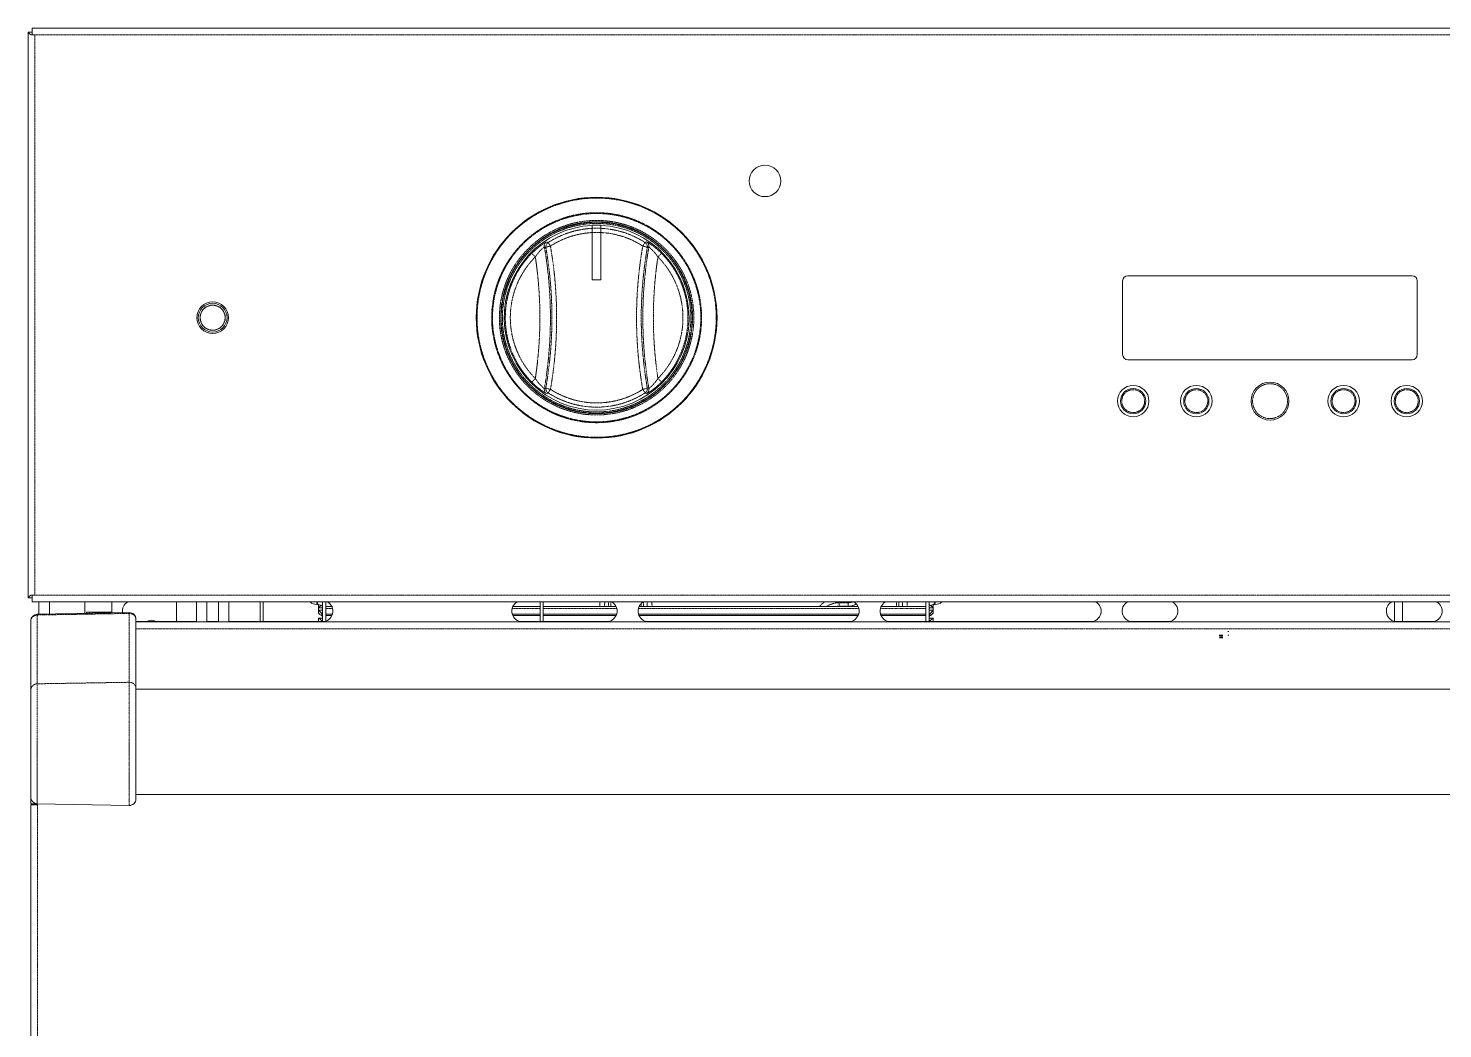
# Model space of a CAD drawing. Header units: millimetres. Extents: x 60499 to 556746, y 248297 to 497145.
# Drawn here: x 414474 to 428582, y 437358 to 447335 of the extents above; entities that cross this region are included whole.
import ezdxf

# ---------------------------------------------------------------- set-up
doc = ezdxf.new("R2010")
doc.units = ezdxf.units.MM
doc.linetypes.add('PHANTOM', pattern=[20, 10, -2, 2, -2, 2, -2])

msp = doc.modelspace()

# ---------------------------------------------------------------- linework, layer by layer
at = {"color": 7, "lineweight": 13, "ltscale": 0.03937}
for p, q in [((414474, 441654), (414474, 447296)), ((439207, 447335), (414513, 447335)), ((425442, 444868), (428277, 444868)), ((425390, 444081), (425390, 444816)), ((428329, 444816), (428329, 444081)), ((428277, 444029), (425442, 444029)), ((439207, 441614), (414513, 441614)), ((415481, 441509), (414563, 441493)), ((419609, 441568), (420337, 441568)), ((419609, 441494), (420343, 441494)), ((419609, 441479), (420337, 441479)), ((420560, 441494), (422757, 441494)), ((420566, 441568), (422751, 441568)), ((420566, 441479), (422751, 441479)), ((414498, 440736), (414498, 441422)), ((415548, 441438), (415548, 440751)), ((415548, 441416), (438224, 441416)), ((416475, 441418), (417407, 441418)), ((419402, 441418), (420242, 441418)), ((420661, 441418), (422656, 441418)), ((423075, 441418), (425070, 441418)), ((415548, 439651), (415548, 440751)), ((414498, 440736), (414498, 439667)), ((438224, 440745), (415548, 440745)), ((438224, 439695), (415548, 439695)), ((414498, 423046), (414498, 439591)), ((414563, 439601), (415481, 439585))]:
    msp.add_line(p, q, dxfattribs=at)
at = {"color": 7, "lineweight": 13, "ltscale": 0.001175}
for p, q in [((414474, 447296), (414513, 447296)), ((414474, 441654), (414513, 441654))]:
    msp.add_line(p, q, dxfattribs=at)
at = {"color": 7, "lineweight": 13, "ltscale": 0.000315358}
msp.add_line((414513, 447269), (414503, 447269), dxfattribs=at)
at = {"color": 7, "lineweight": 13, "ltscale": 0.001975}
for p, q in [((414513, 447269), (414513, 447335)), ((414513, 441614), (414513, 441681))]:
    msp.add_line(p, q, dxfattribs=at)
at = {"color": 7, "lineweight": 13, "ltscale": 0.000774984}
for p, q in [((414539, 447269), (414513, 447269)), ((414539, 441681), (414513, 441681)), ((415087, 441511), (415113, 441511))]:
    msp.add_line(p, q, dxfattribs=at)
at = {"color": 7, "linetype": 'PHANTOM', "lineweight": 13, "ltscale": 0.03937}
for p, q in [((439181, 447269), (414539, 447269)), ((414539, 441681), (414539, 447269)), ((439181, 441681), (414539, 441681)), ((415481, 441500), (414563, 441484)), ((414563, 440798), (414563, 441484)), ((415481, 441500), (415481, 440813)), ((419609, 441548), (420344, 441548)), ((420559, 441548), (422758, 441548)), ((415548, 441347), (438224, 441347)), ((414563, 440798), (415481, 440813)), ((414567, 423046), (414567, 439591))]:
    msp.add_line(p, q, dxfattribs=at)
at = {"color": 7, "lineweight": 13, "ltscale": 0.000900028}
for p, q in [((420099, 445373), (420099, 445343)), ((420186, 445373), (420186, 445343))]:
    msp.add_line(p, q, dxfattribs=at)
at = {"color": 7, "lineweight": 13, "ltscale": 0.0026}
for p, q in [((420186, 445373), (420099, 445373)), ((420186, 444825), (420099, 444825)), ((420099, 444825), (420186, 444825))]:
    msp.add_line(p, q, dxfattribs=at)
at = {"color": 7, "lineweight": 13, "ltscale": 0.001308}
for p, q in [((420099, 445299), (420099, 445343)), ((420186, 445299), (420186, 445343))]:
    msp.add_line(p, q, dxfattribs=at)
at = {"color": 7, "linetype": 'PHANTOM', "lineweight": 13, "ltscale": 0.0026}
for p, q in [((420186, 445343), (420099, 445343)), ((420186, 445299), (420099, 445299))]:
    msp.add_line(p, q, dxfattribs=at)
at = {"color": 7, "lineweight": 13, "ltscale": 0.014116}
for p, q in [((420099, 444825), (420099, 445299)), ((420186, 444825), (420186, 445299))]:
    msp.add_line(p, q, dxfattribs=at)
at = {"color": 7, "linetype": 'PHANTOM', "lineweight": 13, "ltscale": 0.000494452}
for p, q in [((419622, 445154), (419637, 445148)), ((420649, 445148), (420664, 445154)), ((419637, 443750), (419622, 443743)), ((420664, 443743), (420649, 443750))]:
    msp.add_line(p, q, dxfattribs=at)
at = {"color": 7, "linetype": 'PHANTOM', "lineweight": 13, "ltscale": 0.000505273}
for p, q in [((419643, 445205), (419659, 445198)), ((420626, 445198), (420642, 445205)), ((419659, 443699), (419643, 443692)), ((420642, 443692), (420626, 443699))]:
    msp.add_line(p, q, dxfattribs=at)
at = {"color": 7, "linetype": 'PHANTOM', "lineweight": 13, "ltscale": 0.001246}
for p, q in [((419659, 445198), (419682, 445163)), ((420626, 445198), (420604, 445163)), ((419659, 443699), (419682, 443734)), ((420626, 443699), (420604, 443734))]:
    msp.add_line(p, q, dxfattribs=at)
at = {"color": 7, "linetype": 'PHANTOM', "lineweight": 13, "ltscale": 0.001499}
for p, q in [((419496, 445090), (419531, 445055)), ((420754, 445055), (420790, 445090)), ((419531, 443842), (419496, 443807)), ((420790, 443807), (420754, 443842))]:
    msp.add_line(p, q, dxfattribs=at)
at = {"color": 7, "lineweight": 13, "ltscale": 5.64695e-06}
for p, q in [((420099, 444825), (420099, 444825)), ((420186, 444825), (420186, 444825))]:
    msp.add_line(p, q, dxfattribs=at)
at = {"color": 7, "lineweight": 13, "ltscale": 0.00109}
msp.add_line((414539, 441681), (414503, 441681), dxfattribs=at)
at = {"color": 7, "lineweight": 13, "ltscale": 0.003606}
msp.add_line((414580, 441493), (414580, 441614), dxfattribs=at)
at = {"color": 7, "lineweight": 13, "ltscale": 0.003552}
msp.add_line((414685, 441495), (414685, 441614), dxfattribs=at)
at = {"color": 7, "lineweight": 13, "ltscale": 0.003369}
msp.add_line((415037, 441501), (415037, 441614), dxfattribs=at)
at = {"color": 7, "lineweight": 13, "ltscale": 0.003228}
msp.add_line((415307, 441506), (415307, 441614), dxfattribs=at)
at = {"color": 7, "lineweight": 13, "ltscale": 0.00585}
for p, q in [((415953, 441418), (415953, 441614)), ((416788, 441418), (416788, 441614)), ((416817, 441418), (416817, 441614)), ((419579, 441614), (419579, 441418)), ((419609, 441614), (419609, 441418)), ((423428, 441418), (423428, 441614)), ((423461, 441418), (423461, 441614)), ((428182, 441418), (428182, 441614)), ((428182, 441614), (428182, 441418))]:
    msp.add_line(p, q, dxfattribs=at)
at = {"color": 7, "lineweight": 13, "ltscale": 0.005911}
for p, q in [((416151, 441416), (416151, 441614)), ((416256, 441416), (416256, 441614)), ((416370, 441416), (416370, 441614)), ((416475, 441416), (416475, 441614))]:
    msp.add_line(p, q, dxfattribs=at)
at = {"color": 7, "linetype": 'PHANTOM', "lineweight": 13, "ltscale": 0.000766244}
for p, q in [((417351, 441614), (417351, 441588)), ((417360, 441588), (417360, 441614))]:
    msp.add_line(p, q, dxfattribs=at)
at = {"color": 7, "lineweight": 13, "ltscale": 0.005849}
msp.add_line((417410, 441614), (417410, 441418), dxfattribs=at)
at = {"color": 7, "lineweight": 13, "ltscale": 0.001382}
msp.add_line((417443, 441568), (417443, 441614), dxfattribs=at)
at = {"color": 7, "lineweight": 13, "ltscale": 0.002912}
msp.add_line((417443, 441516), (417443, 441614), dxfattribs=at)
at = {"color": 7, "linetype": 'PHANTOM', "lineweight": 13, "ltscale": 0.001384}
for p, q in [((420177, 441614), (420175, 441568)), ((420222, 441568), (420224, 441614)), ((420647, 441614), (420649, 441568)), ((420696, 441568), (420694, 441614)), ((423193, 441614), (423195, 441568)), ((423242, 441568), (423240, 441614))]:
    msp.add_line(p, q, dxfattribs=at)
at = {"color": 7, "linetype": 'PHANTOM', "lineweight": 13, "ltscale": 0.001383}
for p, q in [((420260, 441614), (420260, 441568)), ((420284, 441568), (420284, 441614)), ((420610, 441568), (420610, 441614)), ((423133, 441614), (423133, 441568)), ((423156, 441568), (423156, 441614))]:
    msp.add_line(p, q, dxfattribs=at)
at = {"color": 7, "linetype": 'PHANTOM', "lineweight": 13, "ltscale": 0.00086897}
msp.add_line((420587, 441597), (420587, 441568), dxfattribs=at)
at = {"color": 7, "linetype": 'PHANTOM', "lineweight": 13, "ltscale": 0.000241437}
for p, q in [((422561, 441614), (422561, 441606)), ((422651, 441606), (422651, 441614))]:
    msp.add_line(p, q, dxfattribs=at)
at = {"color": 7, "linetype": 'PHANTOM', "lineweight": 13, "ltscale": 0.001026}
for p, q in [((422561, 441606), (422561, 441572)), ((422651, 441606), (422651, 441572))]:
    msp.add_line(p, q, dxfattribs=at)
at = {"color": 7, "linetype": 'PHANTOM', "lineweight": 13, "ltscale": 0.002657}
for p, q in [((422561, 441606), (422651, 441606)), ((422651, 441572), (422561, 441572))]:
    msp.add_line(p, q, dxfattribs=at)
at = {"color": 7, "linetype": 'PHANTOM', "lineweight": 13, "ltscale": 0.000766123}
for p, q in [((423510, 441614), (423510, 441588)), ((423520, 441588), (423520, 441614))]:
    msp.add_line(p, q, dxfattribs=at)
at = {"color": 7, "lineweight": 13, "ltscale": 0.005764}
for p, q in [((428101, 441614), (428101, 441421)), ((428101, 441421), (428101, 441614))]:
    msp.add_line(p, q, dxfattribs=at)
at = {"color": 7, "linetype": 'PHANTOM', "lineweight": 13, "ltscale": 0.000265587}
msp.add_line((414563, 441484), (414563, 441493), dxfattribs=at)
at = {"color": 7, "lineweight": 13, "ltscale": 0.000302653}
msp.add_line((415053, 441501), (415053, 441511), dxfattribs=at)
at = {"color": 7, "lineweight": 13, "ltscale": 0.000999991}
msp.add_line((415053, 441511), (415087, 441511), dxfattribs=at)
at = {"color": 7, "lineweight": 13, "ltscale": 0.000285171}
msp.add_line((415087, 441502), (415087, 441511), dxfattribs=at)
at = {"color": 7, "linetype": 'PHANTOM', "lineweight": 13, "ltscale": 0.000271655}
msp.add_line((415113, 441502), (415113, 441511), dxfattribs=at)
at = {"color": 7, "lineweight": 13, "ltscale": 0.0055}
msp.add_line((415113, 441511), (415298, 441511), dxfattribs=at)
at = {"color": 7, "linetype": 'PHANTOM', "lineweight": 13, "ltscale": 0.000175656}
msp.add_line((415298, 441506), (415298, 441511), dxfattribs=at)
at = {"color": 7, "lineweight": 13, "ltscale": 0.000293431}
msp.add_line((415298, 441511), (415307, 441511), dxfattribs=at)
at = {"color": 7, "linetype": 'PHANTOM', "lineweight": 13, "ltscale": 0.000265647}
msp.add_line((415481, 441509), (415481, 441500), dxfattribs=at)
at = {"color": 7, "lineweight": 13, "ltscale": 0.000295264}
msp.add_line((417360, 441588), (417351, 441588), dxfattribs=at)
at = {"color": 7, "lineweight": 13, "ltscale": 0.000904113}
for p, q in [((417370, 441587), (417370, 441557)), ((417370, 441587), (417370, 441557)), ((423500, 441587), (423500, 441557))]:
    msp.add_line(p, q, dxfattribs=at)
at = {"color": 7, "lineweight": 13, "ltscale": 0.001181}
for p, q in [((417370, 441557), (417410, 441557)), ((417410, 441557), (417370, 441557)), ((417410, 441532), (417370, 441532)), ((417410, 441532), (417370, 441532)), ((417370, 441454), (417410, 441454)), ((423461, 441557), (423500, 441557)), ((423500, 441557), (423461, 441557)), ((423461, 441532), (423500, 441532)), ((423461, 441532), (423500, 441532)), ((423500, 441454), (423461, 441454)), ((417410, 441451), (417370, 441451)), ((423461, 441451), (423500, 441451))]:
    msp.add_line(p, q, dxfattribs=at)
at = {"color": 7, "lineweight": 13, "ltscale": 0.000756872}
for p, q in [((417370, 441532), (417370, 441557)), ((423500, 441557), (423500, 441532))]:
    msp.add_line(p, q, dxfattribs=at)
at = {"color": 7, "lineweight": 13, "ltscale": 0.000924418}
for p, q in [((417370, 441532), (417370, 441501)), ((417370, 441532), (417370, 441501)), ((423500, 441501), (423500, 441532)), ((423500, 441532), (423500, 441501))]:
    msp.add_line(p, q, dxfattribs=at)
at = {"color": 7, "lineweight": 13, "ltscale": 9.59381e-05}
msp.add_line((417370, 441451), (417370, 441454), dxfattribs=at)
at = {"color": 7, "lineweight": 13, "ltscale": 0.000582657}
msp.add_line((417443, 441548), (417443, 441568), dxfattribs=at)
at = {"color": 7, "lineweight": 13, "ltscale": 0.001743}
msp.add_line((417443, 441568), (417502, 441568), dxfattribs=at)
at = {"color": 7, "lineweight": 13, "ltscale": 0.001622}
msp.add_line((417443, 441548), (417443, 441494), dxfattribs=at)
at = {"color": 7, "linetype": 'PHANTOM', "lineweight": 13, "ltscale": 0.001953}
msp.add_line((417443, 441548), (417509, 441548), dxfattribs=at)
at = {"color": 7, "lineweight": 13, "ltscale": 0.000428808}
for p, q in [((417443, 441494), (417443, 441479)), ((423428, 441479), (423428, 441494))]:
    msp.add_line(p, q, dxfattribs=at)
at = {"color": 7, "lineweight": 13, "ltscale": 0.001925}
msp.add_line((417443, 441494), (417508, 441494), dxfattribs=at)
at = {"color": 7, "lineweight": 13, "ltscale": 0.001641}
msp.add_line((417443, 441424), (417443, 441479), dxfattribs=at)
at = {"color": 7, "lineweight": 13, "ltscale": 0.001642}
msp.add_line((417443, 441479), (417443, 441424), dxfattribs=at)
at = {"color": 7, "lineweight": 13, "ltscale": 0.001767}
msp.add_line((417443, 441479), (417503, 441479), dxfattribs=at)
at = {"color": 7, "linetype": 'PHANTOM', "lineweight": 13, "ltscale": 0.008306}
msp.add_line((419300, 441548), (419579, 441548), dxfattribs=at)
at = {"color": 7, "lineweight": 13, "ltscale": 0.008279}
msp.add_line((419301, 441494), (419579, 441494), dxfattribs=at)
at = {"color": 7, "lineweight": 13, "ltscale": 0.008121}
msp.add_line((419306, 441479), (419579, 441479), dxfattribs=at)
at = {"color": 7, "lineweight": 13, "ltscale": 0.008097}
msp.add_line((419307, 441568), (419579, 441568), dxfattribs=at)
at = {"color": 7, "linetype": 'PHANTOM', "lineweight": 13, "ltscale": 0.000115042}
for p, q in [((422561, 441568), (422561, 441572)), ((422651, 441568), (422651, 441572))]:
    msp.add_line(p, q, dxfattribs=at)
at = {"color": 7, "linetype": 'PHANTOM', "lineweight": 13, "ltscale": 0.013522}
msp.add_line((422973, 441548), (423428, 441548), dxfattribs=at)
at = {"color": 7, "lineweight": 13, "ltscale": 0.013494}
msp.add_line((422974, 441494), (423428, 441494), dxfattribs=at)
at = {"color": 7, "lineweight": 13, "ltscale": 0.013313}
msp.add_line((422980, 441568), (423428, 441568), dxfattribs=at)
at = {"color": 7, "lineweight": 13, "ltscale": 0.013336}
msp.add_line((422980, 441479), (423428, 441479), dxfattribs=at)
at = {"color": 7, "lineweight": 13, "ltscale": 0.000677214}
msp.add_line((423428, 441494), (423428, 441516), dxfattribs=at)
at = {"color": 7, "lineweight": 13, "ltscale": 0.000116556}
msp.add_line((423498, 441529), (423500, 441532), dxfattribs=at)
at = {"color": 7, "lineweight": 13, "ltscale": 0.001964}
msp.add_line((423500, 441521), (423500, 441587), dxfattribs=at)
at = {"color": 7, "lineweight": 13, "ltscale": 0.001922}
msp.add_line((423500, 441587), (423500, 441523), dxfattribs=at)
at = {"color": 7, "lineweight": 13, "ltscale": 0.000924358}
msp.add_line((423500, 441526), (423500, 441557), dxfattribs=at)
at = {"color": 7, "lineweight": 13, "ltscale": 0.001085}
msp.add_line((423500, 441418), (423500, 441454), dxfattribs=at)
at = {"color": 7, "lineweight": 13, "ltscale": 0.000295294}
msp.add_line((423520, 441588), (423510, 441588), dxfattribs=at)
at = {"color": 7, "lineweight": 13, "ltscale": 0.000134446}
msp.add_line((414498, 441422), (414498, 441426), dxfattribs=at)
at = {"color": 7, "lineweight": 13, "ltscale": 0.000134506}
msp.add_line((415548, 441442), (415548, 441438), dxfattribs=at)
at = {"color": 7, "lineweight": 13, "ltscale": 0.017963}
msp.add_line((415548, 441418), (416151, 441418), dxfattribs=at)
at = {"color": 7, "lineweight": 13, "ltscale": 0.003375}
msp.add_line((416256, 441418), (416370, 441418), dxfattribs=at)
at = {"color": 7, "lineweight": 13, "ltscale": 0.000989238}
for p, q in [((417370, 441451), (417370, 441418)), ((423500, 441451), (423500, 441418))]:
    msp.add_line(p, q, dxfattribs=at)
at = {"color": 7, "lineweight": 13, "ltscale": 0.010316}
for p, q in [((425490, 441418), (425836, 441418)), ((428125, 441418), (428472, 441418))]:
    msp.add_line(p, q, dxfattribs=at)
at = {"color": 7, "lineweight": 13, "ltscale": 0.000246093}
msp.add_line((426440, 441321), (426448, 441321), dxfattribs=at)
at = {"color": 7, "lineweight": 13, "ltscale": 0.001162}
msp.add_line((426390, 441284), (426351, 441284), dxfattribs=at)
at = {"color": 7, "lineweight": 13, "ltscale": 0.001086}
msp.add_line((426354, 441275), (426390, 441275), dxfattribs=at)
msp.add_line((426354, 441275), (426390, 441275), dxfattribs=at)
at = {"color": 7, "lineweight": 13, "ltscale": 0.001035}
msp.add_line((426355, 441263), (426390, 441263), dxfattribs=at)
msp.add_line((426355, 441263), (426390, 441263), dxfattribs=at)
at = {"color": 7, "lineweight": 13, "ltscale": 0.001033}
msp.add_line((426390, 441255), (426355, 441255), dxfattribs=at)
at = {"color": 7, "lineweight": 13, "ltscale": 0.000246063}
msp.add_line((426448, 441284), (426440, 441284), dxfattribs=at)
at = {"color": 7, "linetype": 'PHANTOM', "lineweight": 13, "ltscale": 0.017206}
msp.add_line((414563, 440798), (414563, 440220), dxfattribs=at)
at = {"color": 7, "linetype": 'PHANTOM', "lineweight": 13, "ltscale": 0.017651}
msp.add_line((415481, 440220), (415481, 440813), dxfattribs=at)
at = {"color": 7, "linetype": 'PHANTOM', "lineweight": 13, "ltscale": 0.01843}
msp.add_line((414563, 440220), (414563, 439601), dxfattribs=at)
at = {"color": 7, "linetype": 'PHANTOM', "lineweight": 13, "ltscale": 0.018907}
msp.add_line((415481, 439585), (415481, 440220), dxfattribs=at)
at = {"color": 7, "lineweight": 13, "ltscale": 0.001973}
msp.add_line((414498, 439601), (414498, 439667), dxfattribs=at)
at = {"color": 7, "lineweight": 13, "ltscale": 0.00194}
msp.add_line((414498, 439601), (414563, 439601), dxfattribs=at)
at = {"color": 7, "lineweight": 13, "ltscale": 0.00205}
msp.add_line((414567, 439591), (414498, 439591), dxfattribs=at)
at = {"color": 7, "lineweight": 13, "ltscale": 0.000303494}
msp.add_line((414549, 439601), (414549, 439591), dxfattribs=at)
at = {"color": 7, "lineweight": 13, "ltscale": 0.000301752}
msp.add_line((414567, 439591), (414567, 439601), dxfattribs=at)
at = {"color": 7, "lineweight": 13, "ltscale": 0.03937}
for points in [[(414474, 447296), (414475, 447290), (414479, 447285), (414485, 447279), (414502, 447269), (414503, 447269)], [(414503, 441681), (414487, 441671), (414481, 441666), (414475, 441659), (414474, 441654)], [(423500, 441557), (423486, 441569), (423473, 441579), (423463, 441585), (423461, 441586)], [(423461, 441484), (423469, 441496), (423493, 441524), (423498, 441529)], [(423500, 441501), (423482, 441485), (423467, 441475), (423461, 441472)]]:
    msp.add_lwpolyline(points, dxfattribs=at)
at = {"color": 7, "linetype": 'PHANTOM', "lineweight": 13, "ltscale": 0.03937}
for points in [[(419496, 445090), (419534, 445126), (419574, 445159), (419606, 445183), (419622, 445193), (419637, 445202), (419642, 445204), (419643, 445205), (419643, 445205)], [(419531, 445055), (419557, 445090), (419581, 445119), (419602, 445139), (419618, 445152), (419620, 445154), (419621, 445154), (419621, 445154), (419622, 445154)], [(420604, 445163), (420633, 445156), (420644, 445152), (420647, 445150), (420648, 445149), (420648, 445148), (420649, 445148)], [(420642, 445205), (420642, 445205), (420643, 445204), (420649, 445202), (420676, 445185), (420700, 445168), (420724, 445150), (420756, 445123), (420790, 445090)], [(420664, 445154), (420664, 445154), (420664, 445154), (420664, 445154), (420665, 445154), (420673, 445148), (420699, 445124), (420722, 445098), (420735, 445082), (420754, 445055)], [(419643, 443692), (419643, 443692), (419642, 443693), (419636, 443696), (419610, 443712), (419586, 443729), (419561, 443748), (419530, 443774), (419496, 443807)], [(419622, 443743), (419622, 443743), (419621, 443743), (419621, 443743), (419620, 443743), (419613, 443748), (419587, 443773), (419563, 443799), (419551, 443815), (419531, 443842)], [(419682, 443734), (419656, 443740), (419645, 443744), (419640, 443747), (419638, 443748), (419637, 443749), (419637, 443750)], [(420604, 443734), (420630, 443740), (420640, 443744), (420646, 443747), (420648, 443748), (420648, 443749), (420649, 443750)], [(420790, 443807), (420744, 443764), (420720, 443744), (420696, 443726), (420664, 443704), (420649, 443695), (420643, 443693), (420642, 443692), (420642, 443692)], [(420754, 443842), (420729, 443807), (420704, 443779), (420683, 443758), (420668, 443745), (420665, 443743), (420664, 443743), (420664, 443743), (420664, 443743)]]:
    msp.add_lwpolyline(points, dxfattribs=at)
at = {"color": 7, "lineweight": 13, "ltscale": 0.03937}
for centre, radius in [((420143, 444449), 1201), ((416313, 444449), 157), ((416313, 444449), 144), ((425495, 443617), 157), ((425495, 443617), 126), ((426125, 443617), 157), ((426125, 443617), 126), ((426860, 443617), 189), ((427594, 443617), 157), ((427594, 443617), 126), ((428224, 443617), 157), ((428224, 443617), 126)]:
    msp.add_circle(centre, radius, dxfattribs=at)
at = {"color": 7, "linetype": 'PHANTOM', "lineweight": 13, "ltscale": 0.03937}
for centre, radius in [((420143, 444449), 1197), ((420143, 444449), 1193), ((420143, 444449), 1047), ((420143, 444449), 1039), ((420143, 444449), 970), ((420143, 444449), 957), ((420143, 444449), 952), ((420143, 444449), 940), ((416313, 444449), 124), ((425495, 443617), 114), ((426125, 443617), 114), ((426860, 443617), 174), ((427594, 443617), 114), ((428224, 443617), 114)]:
    msp.add_circle(centre, radius, dxfattribs=at)
at = {"color": 7, "lineweight": 13, "ltscale": 0.03937}
for centre, radius, start, end in [((421822, 445813), 157, 0, 180), ((421822, 445813), 157, 180, 0), ((420143, 444449), 922, 92.714, 87.286), ((425442, 444816), 52.1, 90, 180), ((428277, 444816), 52.1, 360, 90), ((416313, 444449), 126, 90.0429, 270), ((416313, 444449), 126, 270.0429, 90), ((425442, 444081), 52.1, 180, 270), ((428277, 444081), 52.1, 270, 0), ((415517, 441523), 105, 119.3109, 188.2479), ((417351, 441688), 99.2, 227.7958, 270), ((417407, 441523), 105, 270, 60.6891), ((419402, 441523), 105, 119.3109, 270), ((420242, 441523), 105, 270, 60.6891), ((420661, 441523), 105, 119.3109, 270), ((422656, 441523), 105, 270, 60.6891), ((423075, 441523), 105, 119.3109, 270), ((423520, 441688), 99.2, 269.9987, 312.2302), ((425070, 441523), 105, 270, 60.6891), ((425490, 441523), 105, 119.3109, 270), ((425836, 441523), 105, 270, 60.6891), ((428125, 441523), 105, 119.3109, 270), ((428472, 441523), 105, 270, 60.6891), ((414565, 441426), 66.3, 91, 180), ((415482, 441442), 66.3, 0, 91), ((417360, 441539), 49.6, 48.5521, 90.0095), ((423510, 441539), 49.6, 89.9905, 131.4489), ((415702, 441353), 79.4, 55.0082, 124.9918), ((417347, 441386), 68.5, 27.0821, 70.0941), ((423524, 441386), 68.5, 109.9011, 152.9246), ((414565, 439667), 66.3, 180, 269), ((415482, 439651), 66.3, 269, 0)]:
    msp.add_arc(centre, radius, start, end, dxfattribs=at)
at = {"color": 7, "linetype": 'PHANTOM', "lineweight": 13, "ltscale": 0.03937}
for centre, radius, start, end in [((420143, 444449), 892, 92.806, 122.8187), ((420143, 444449), 850, 92.9443, 122.8187), ((420143, 444449), 892, 57.1813, 87.194), ((420143, 444449), 850, 57.1813, 87.0557), ((419671, 445163), 50.4, 123.485, 189.6647), ((415501, 444449), 4181, 350.2849, 9.7151), ((419687, 445156), 50.4, 122.8695, 189.5403), ((415636, 444449), 4061, 359.9991, 9.9097), ((415592, 444449), 4152, 359.9981, 9.9078), ((424693, 444449), 4152, 170.0922, 180.0019), ((424649, 444449), 4061, 170.0903, 180.0009), ((424785, 444449), 4181, 170.2849, 189.7151), ((420599, 445156), 50.4, 350.4592, 57.1305), ((420614, 445163), 50.4, 350.3351, 56.5138), ((420143, 444449), 911, 135.2484, 224.7516), ((420143, 444449), 861, 135.2484, 224.7516), ((415501, 444449), 4076, 351.4487, 8.5513), ((424785, 444449), 4076, 171.4487, 188.5513), ((420143, 444449), 861, 315.2484, 44.7516), ((420143, 444449), 911, 315.2484, 44.7516), ((415636, 444448), 4061, 350.0903, 0.0009), ((415592, 444448), 4152, 350.0922, 0.0019), ((424693, 444448), 4152, 179.9981, 189.9078), ((424649, 444448), 4061, 179.9991, 189.9097), ((419671, 443735), 50.4, 170.3351, 236.5138), ((419687, 443741), 50.4, 170.4592, 237.1305), ((420143, 444449), 850, 237.1804, 302.8187), ((420599, 443741), 50.4, 302.8695, 9.5403), ((420614, 443735), 50.4, 303.4837, 9.6643), ((420143, 444449), 892, 237.1813, 302.8187), ((422562, 441387), 269, 122.4147, 137.804), ((422562, 441383), 224, 90.1012, 124.0523), ((422650, 441731), 125, 270.1522, 290.7114), ((422561, 441397), 175, 90, 102.0636), ((422651, 441727), 156, 270, 301.5755), ((422651, 441727), 179, 297.0025, 302.2707)]:
    msp.add_arc(centre, radius, start, end, dxfattribs=at)
for centre, major_axis, ratio, start_param, end_param in [((419687, 445156), (-49.6, -8.7), 0.155752, 4.778124, 6.248215), ((414565, 441422), (66.3, 0), 0.93358, 1.58825, 3.141593), ((415482, 441438), (-66.3, 0), 0.93358, 3.141593, 4.729842), ((414565, 440736), (66.3, 0), 0.93358, 1.58825, 3.141593), ((415482, 440751), (-66.3, 0), 0.93358, 3.141593, 4.729842)]:
    msp.add_ellipse(centre, major_axis=major_axis, ratio=ratio, start_param=start_param, end_param=end_param, dxfattribs=at)
at = {"color": 7, "lineweight": 13, "ltscale": 0.03937}
for major_axis, start_param, end_param in [((-57.3, -57.3), 3.419022, 4.342153), ((-57.3, 57.3), 3.698274, 4.621405), ((-57.3, 57.3), 1.941033, 2.864164)]:
    msp.add_ellipse((417357, 441529), major_axis=major_axis, ratio=0.140541, start_param=start_param, end_param=end_param, dxfattribs=at)

doc.saveas('drawing.dxf')
